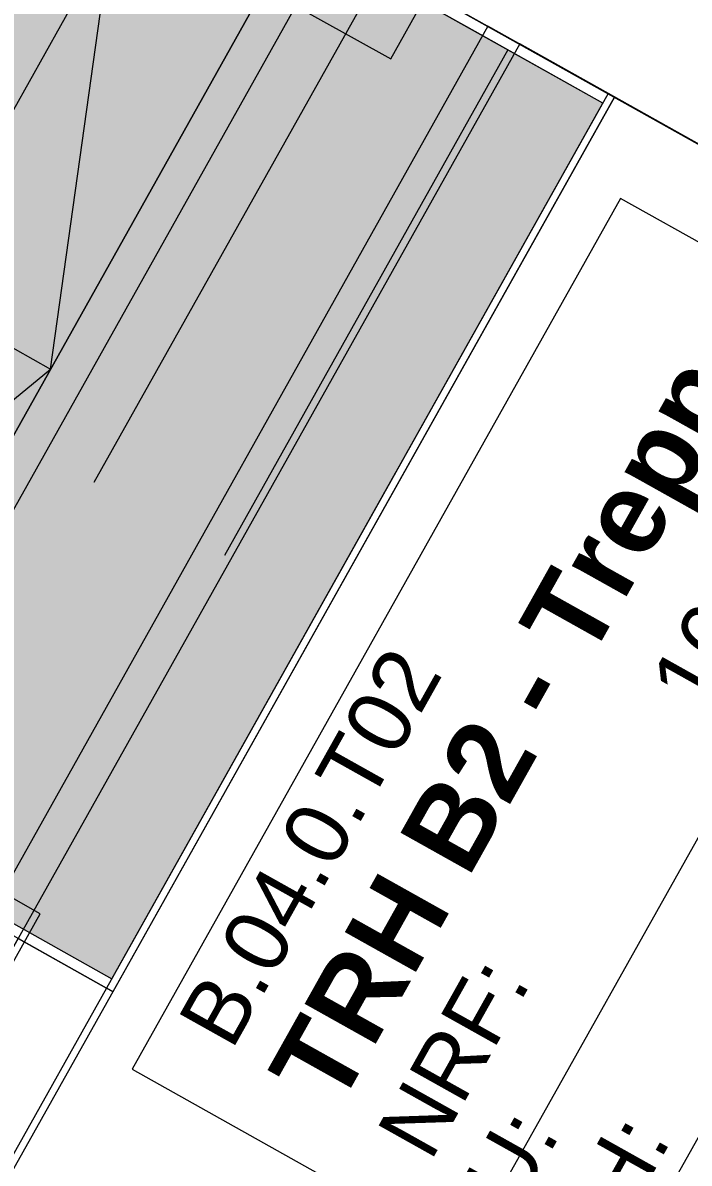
# Model space of a CAD drawing. Header units: metres. Extents: x -36 to 59, y 39 to 183.
# Drawn here: x 11.245 to 12.164, y 150.732 to 152.305 of the extents above; entities that cross this region are included whole.
import ezdxf

# ---------------------------------------------------------------- set-up
doc = ezdxf.new("R2010")
doc.units = ezdxf.units.M
doc.header["$MEASUREMENT"] = 0
for name, pattern in [('Punktlinie', [0.0035, 0, -0.0035]), ('Strichlinie', [0.004, 0.003, -0.001]), ('Strichlinie-unter-Schnitt', [0.0024, 0.0016, -0.0008]), ('Strichlinie-über-Schnitt', [0.0023, 0.0008, -0.0015]), ('Strichlinie_ eng', [0.0023, 0.0015, -0.0008]), ('Strichpunktlinie', [0.006703, 0.003528, -0.001764, 0, -0.001411]), ('Wipeout_Contour', [1, 0, -1])]:
    doc.linetypes.add(name, pattern=pattern)
for name, color, linetype in [('00  Raster', 7, 'Continuous'), ('10  Decken', 7, 'Continuous'), ('10  Fassade_Deckschraffur', 7, 'Continuous'), ('10  Treppen + Rampen', 7, 'Continuous'), ('10  Treppen + Rampen_Deckschraffur', 7, 'Continuous'), ('20  Absturzsicherung', 7, 'Continuous'), ('20  Boden Aufbauten', 7, 'Continuous'), ('50  NUF - Raumstempel', 7, 'Continuous')]:
    doc.layers.add(name, color=color, linetype=linetype)
doc.styles.add('ERSTELLTER_STIL_1', font='')
doc.styles.add('ERSTELLTER_STIL_2', font='')
doc.styles.get('ERSTELLTER_STIL_1').set_extended_font_data('Arial')
doc.styles.get('ERSTELLTER_STIL_2').set_extended_font_data('Arial', bold=True)

msp = doc.modelspace()

# ---------------------------------------------------------------- hatches: boundary and pattern name
at = {"layer": '10  Treppen + Rampen_Deckschraffur', "linetype": 'Continuous', "lineweight": 0, "true_color": 0xffffff}
for points in [[(8.5897, 152.5432), (11.1807, 151.0915), (11.8577, 152.2997), (9.2667, 153.7515)], [(11.1807, 151.0915), (11.3683, 150.9864), (12.0453, 152.1946), (11.8577, 152.2997)]]:
    msp.add_hatch(color=7, dxfattribs=at).paths.add_polyline_path(points)

# ---------------------------------------------------------------- linework, layer by layer
at = {"layer": '10  Decken', "color": 7, "linetype": 'Strichpunktlinie', "lineweight": 13, "ltscale": 1000}
msp.add_line((12.0613, 152.2028), (11.3697, 150.9684), dxfattribs=at)
at = {"layer": '10  Decken', "color": 7, "linetype": 'Punktlinie', "lineweight": 13, "ltscale": 1000, "flags": 128}
msp.add_lwpolyline([(11.5057, 148.9607), (6.7075, 151.6492), (8.2228, 154.3536), (13.021, 151.6652)], close=True, dxfattribs=at)
at = {"layer": '10  Decken', "color": 7, "linetype": 'Strichlinie-unter-Schnitt', "lineweight": 18, "ltscale": 1000, "flags": 128}
for points in [[(11.8868, 152.3006), (11.1952, 151.0662)], [(12.0526, 152.2077), (11.8868, 152.3006)], [(12.0526, 152.2077), (11.3609, 150.9733)], [(12.0613, 152.2028), (11.3697, 150.9684)], [(12.0613, 152.2028), (12.0526, 152.2077)], [(11.3609, 150.9733), (11.1952, 151.0662)], [(11.3697, 150.9684), (11.3609, 150.9733)]]:
    msp.add_lwpolyline(points, dxfattribs=at)
at = {"layer": '10  Decken', "color": 7, "linetype": 'Continuous', "lineweight": 13, "ltscale": 1000, "flags": 128}
for points in [[(10.4152, 149.5718), (11.5057, 148.9607), (13.021, 151.6652), (11.9305, 152.2762), (11.2412, 151.0461), (11.1044, 150.8018)], [(11.1068, 150.8062), (11.2388, 151.0417), (11.3609, 150.9733), (11.229, 150.7378)]]:
    msp.add_lwpolyline(points, close=True, dxfattribs=at)
at = {"layer": '10  Treppen + Rampen', "color": 7, "linetype": 'Strichlinie', "lineweight": 13, "ltscale": 1000}
for p, q in [((11.8577, 152.2997), (9.2667, 153.7515)), ((11.4302, 152.5393), (10.7532, 151.331)), ((11.6658, 152.4073), (10.9888, 151.199))]:
    msp.add_line(p, q, dxfattribs=at)
at = {"layer": '10  Treppen + Rampen', "color": 7, "linetype": 'Continuous', "lineweight": 18, "ltscale": 1000}
for p, q in [((9.1637, 153.0154), (11.2837, 151.8276)), ((11.2837, 151.8276), (11.3866, 152.5637)), ((10.9452, 151.2235), (11.6222, 152.4317)), ((11.6222, 152.4317), (10.9452, 151.2235)), ((12.0453, 152.1946), (11.6222, 152.4317)), ((11.3683, 150.9864), (12.0453, 152.1946)), ((10.7096, 151.3554), (11.2837, 151.8276)), ((10.9452, 151.2235), (11.3683, 150.9864))]:
    msp.add_line(p, q, dxfattribs=at)
at = {"layer": '10  Treppen + Rampen', "color": 7, "linetype": 'Strichlinie-über-Schnitt', "lineweight": 13, "ltscale": 1000}
for p, q in [((11.7343, 152.3689), (11.0573, 151.1606)), ((12.0453, 152.1946), (11.8577, 152.2997)), ((11.9144, 152.268), (11.2374, 151.0597)), ((11.3683, 150.9864), (12.0453, 152.1946)), ((11.1807, 151.0915), (11.3683, 150.9864))]:
    msp.add_line(p, q, dxfattribs=at)
at = {"layer": '20  Absturzsicherung', "color": 7, "linetype": 'Continuous', "lineweight": 18, "ltscale": 1000}
for p, q in [((11.7527, 152.2555), (11.9066, 152.5302)), ((11.5782, 152.3532), (11.7527, 152.2555)), ((11.2695, 151.0761), (10.9598, 151.2496)), ((11.0935, 150.762), (11.2695, 151.0761))]:
    msp.add_line(p, q, dxfattribs=at)
at = {"layer": '20  Boden Aufbauten', "color": 7, "linetype": 'Continuous', "lineweight": 13, "ltscale": 1000, "flags": 128}
for points in [[(8.4599, 154.7767), (8.345, 154.5717), (11.8346, 152.6164), (11.7124, 152.3983), (13.021, 151.6652), (14.0963, 153.5844), (14.0091, 153.6333), (14.1313, 153.8514), (12.8401, 154.5748), (12.7179, 154.3567), (9.2982, 156.2729), (9.1833, 156.0678), (8.9652, 156.19), (8.2418, 154.8989)], [(11.5057, 148.9607), (10.546, 149.4984), (11.2352, 150.7285), (11.3721, 150.9728), (12.0613, 152.2028), (13.021, 151.6652)], [(11.1068, 150.8062), (11.2388, 151.0417), (11.3609, 150.9733), (11.229, 150.7378)]]:
    msp.add_lwpolyline(points, close=True, dxfattribs=at)
at = {"layer": '50  NUF - Raumstempel', "color": 7, "linetype": 'Continuous', "lineweight": 13, "ltscale": 1000}
msp.add_line((12.7035, 151.7076), (12.0695, 152.0628), dxfattribs=at)

# ---------------------------------------------------------------- texts
at = {"layer": '50  NUF - Raumstempel', "color": 7, "linetype": 'Continuous', "lineweight": 18, "char_height": 0.0875, "attachment_point": 1, "rotation": 60.738, "style": 'ERSTELLTER_STIL_1'}
for s, insert in [('\\A1;{\\pql;\\pt0,0.1;\\fArial|b0|i0|c0|p38;16,82\\fArial|b0|i0|c0|p38;\\A1{\\H.66x;\\S^  ;}\\fArial|b0|i0|c0|p38; m\\fArial|b0|i0|c0|p38;\\A1{\\H.66x;\\S2^  ;}}', (12.0849, 151.4065)), ('\\A1;{\\pql;\\pt0;\\fArial|b0|i0|c0|p38;B.04.0.T02}', (11.457, 150.9288))]:
    msp.add_mtext(s, dxfattribs=dict(at, insert=insert))

# ---------------------------------------------------------------- next in the draw order: wipeouts: each hides what was drawn before it
at = {"color": 254, "linetype": 'Wipeout_Contour', "lineweight": 0, "ltscale": 601.255013}
msp.add_wipeout([(13.2503, 150.9575), (11.9354, 148.6108), (11.9389, 148.6088), (13.2538, 150.9556)], dxfattribs=at).dxf.layer = '10  Fassade_Deckschraffur'

# ---------------------------------------------------------------- next in the draw order: linework, layer by layer
at = {"layer": '00  Raster', "color": 7, "linetype": 'Strichpunktlinie', "lineweight": 13, "ltscale": 1000}
msp.add_line((-11.9603, 108.1029), (14.1513, 154.7055), dxfattribs=at)
at = {"layer": '10  Treppen + Rampen', "color": 7, "linetype": 'Strichlinie_ eng', "lineweight": 13, "ltscale": 1000}
msp.add_arc((11.2695, 151.0761), 1.22, 330.1915, 60.3734, dxfattribs=at)
at = {"layer": '50  NUF - Raumstempel', "color": 7, "linetype": 'Continuous', "lineweight": 13, "ltscale": 1000}
for p, q in [((12.0695, 152.0628), (11.3963, 150.8615)), ((12.0304, 150.5062), (12.7035, 151.7076)), ((11.3963, 150.8615), (12.0304, 150.5062))]:
    msp.add_line(p, q, dxfattribs=at)
at = {"layer": '50  NUF - Raumstempel', "color": 7, "linetype": 'Strichlinie', "lineweight": 13, "ltscale": 1000, "flags": 128}
msp.add_lwpolyline([(8.2285, 154.3332), (9.5546, 153.5902), (11.6832, 152.3975), (11.6906, 152.4106), (13.0079, 151.6725), (11.4999, 148.9812), (6.7279, 151.6549)], close=True, dxfattribs=at)

# ---------------------------------------------------------------- next in the draw order: texts
at = {"layer": '50  NUF - Raumstempel', "color": 7, "linetype": 'Continuous', "lineweight": 18, "attachment_point": 1, "rotation": 60.738}
for s, insert, char_height, style in [('\\A1;{\\pqj;\\pt0;\\fArial|b1|i0|c0|p38;TRH B2 - Treppe}', (11.5819, 150.8588), 0.1125, 'ERSTELLTER_STIL_2'), ('\\A1;{\\pqj;\\pt0;\\fArial|b0|i0|c0|p38;NRF: }', (11.7312, 150.7752), 0.0875, 'ERSTELLTER_STIL_1'), ('\\A1;{\\pqj;\\pt0;\\fArial|b0|i0|c0|p38;U: }', (11.8511, 150.708), 0.0875, 'ERSTELLTER_STIL_1'), ('\\A1;{\\pqj;\\pt0;\\fArial|b0|i0|c0|p38;LH: }', (11.9711, 150.6407), 0.0875, 'ERSTELLTER_STIL_1')]:
    msp.add_mtext(s, dxfattribs=dict(at, insert=insert, char_height=char_height, style=style))

doc.saveas('drawing.dxf')
